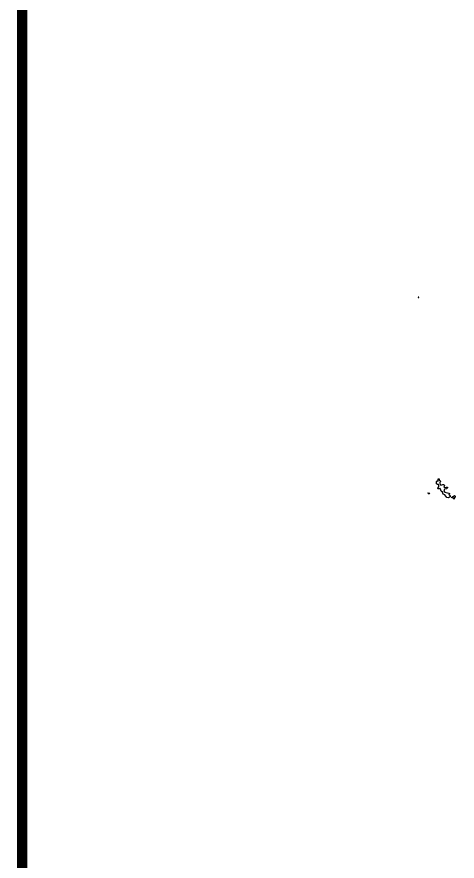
# Model space of a CAD drawing. Header units: millimetres. Extents: x -954552 to 1497340, y -301250 to 736091.
# Drawn here: x 71712 to 113974, y 266656 to 347717 of the extents above; entities that cross this region are included whole.
import ezdxf

# ---------------------------------------------------------------- set-up
doc = ezdxf.new("R2010")
doc.units = ezdxf.units.MM
doc.layers.add('2122', color=7, linetype='Continuous')

msp = doc.modelspace()

# ---------------------------------------------------------------- linework, layer by layer
at = {"const_width": 1000}
msp.add_lwpolyline([(436634, 41900), (436634, 603450), (72212, 603450), (72212, 41900)], close=True, dxfattribs=at)
at = {"layer": '2122', "color": 7}
for points in [[(110251, 320815), (110240, 320777), (110289, 320777), (110289, 320815), (110251, 320815), (110251, 320815)], [(112997, 302439), (112949, 302403), (112749, 302361), (112724, 302308), (112712, 302196), (112768, 302102), (112806, 302077), (113168, 301981), (113230, 301959), (113249, 301934), (113243, 301912), (113193, 301859), (113198, 301826), (113245, 301796), (113312, 301709), (113312, 301659), (113293, 301628), (113193, 301584), (113149, 301541), (112978, 301567), (112787, 301840), (112649, 301883), (112568, 302077), (112455, 302190), (112399, 302268), (112343, 302433), (112324, 302433), (112225, 302390), (112143, 302390), (112115, 302449), (112112, 302496), (112112, 302496), (112177, 302555), (112198, 302587), (112212, 302626), (112225, 302758), (112187, 302802), (112099, 302827), (111999, 302890), (111993, 303121), (112012, 303164), (112043, 303170), (112055, 303154), (112131, 303133), (112143, 303177), (112150, 303320), (112168, 303355), (112193, 303370), (112236, 303367), (112255, 303248), (112306, 303196), (112349, 303169), (112387, 303124), (112358, 303040), (112331, 302995), (112331, 302951), (112362, 302821), (112411, 302764), (112593, 302808), (112668, 302805), (112762, 302745), (112736, 302639), (112712, 302589), (112712, 302589), (112736, 302546), (112849, 302533), (112959, 302559), (113035, 302564), (113061, 302552), (113055, 302484), (112997, 302439), (112997, 302439)], [(111256, 301926), (111213, 301927), (111175, 301970), (111181, 302015), (111331, 301996), (111344, 301983), (111331, 301940), (111306, 301924), (111256, 301926), (111256, 301926)], [(113767, 301573), (113750, 301546), (113705, 301534), (113699, 301513), (113711, 301472), (113692, 301403), (113664, 301421), (113581, 301528), (113461, 301553), (113455, 301590), (113468, 301615), (113549, 301650), (113549, 301663), (113580, 301666), (113737, 301746), (113780, 301709), (113799, 301678), (113799, 301622), (113767, 301573), (113767, 301573)]]:
    msp.add_lwpolyline(points, dxfattribs=at)

doc.saveas('drawing.dxf')
